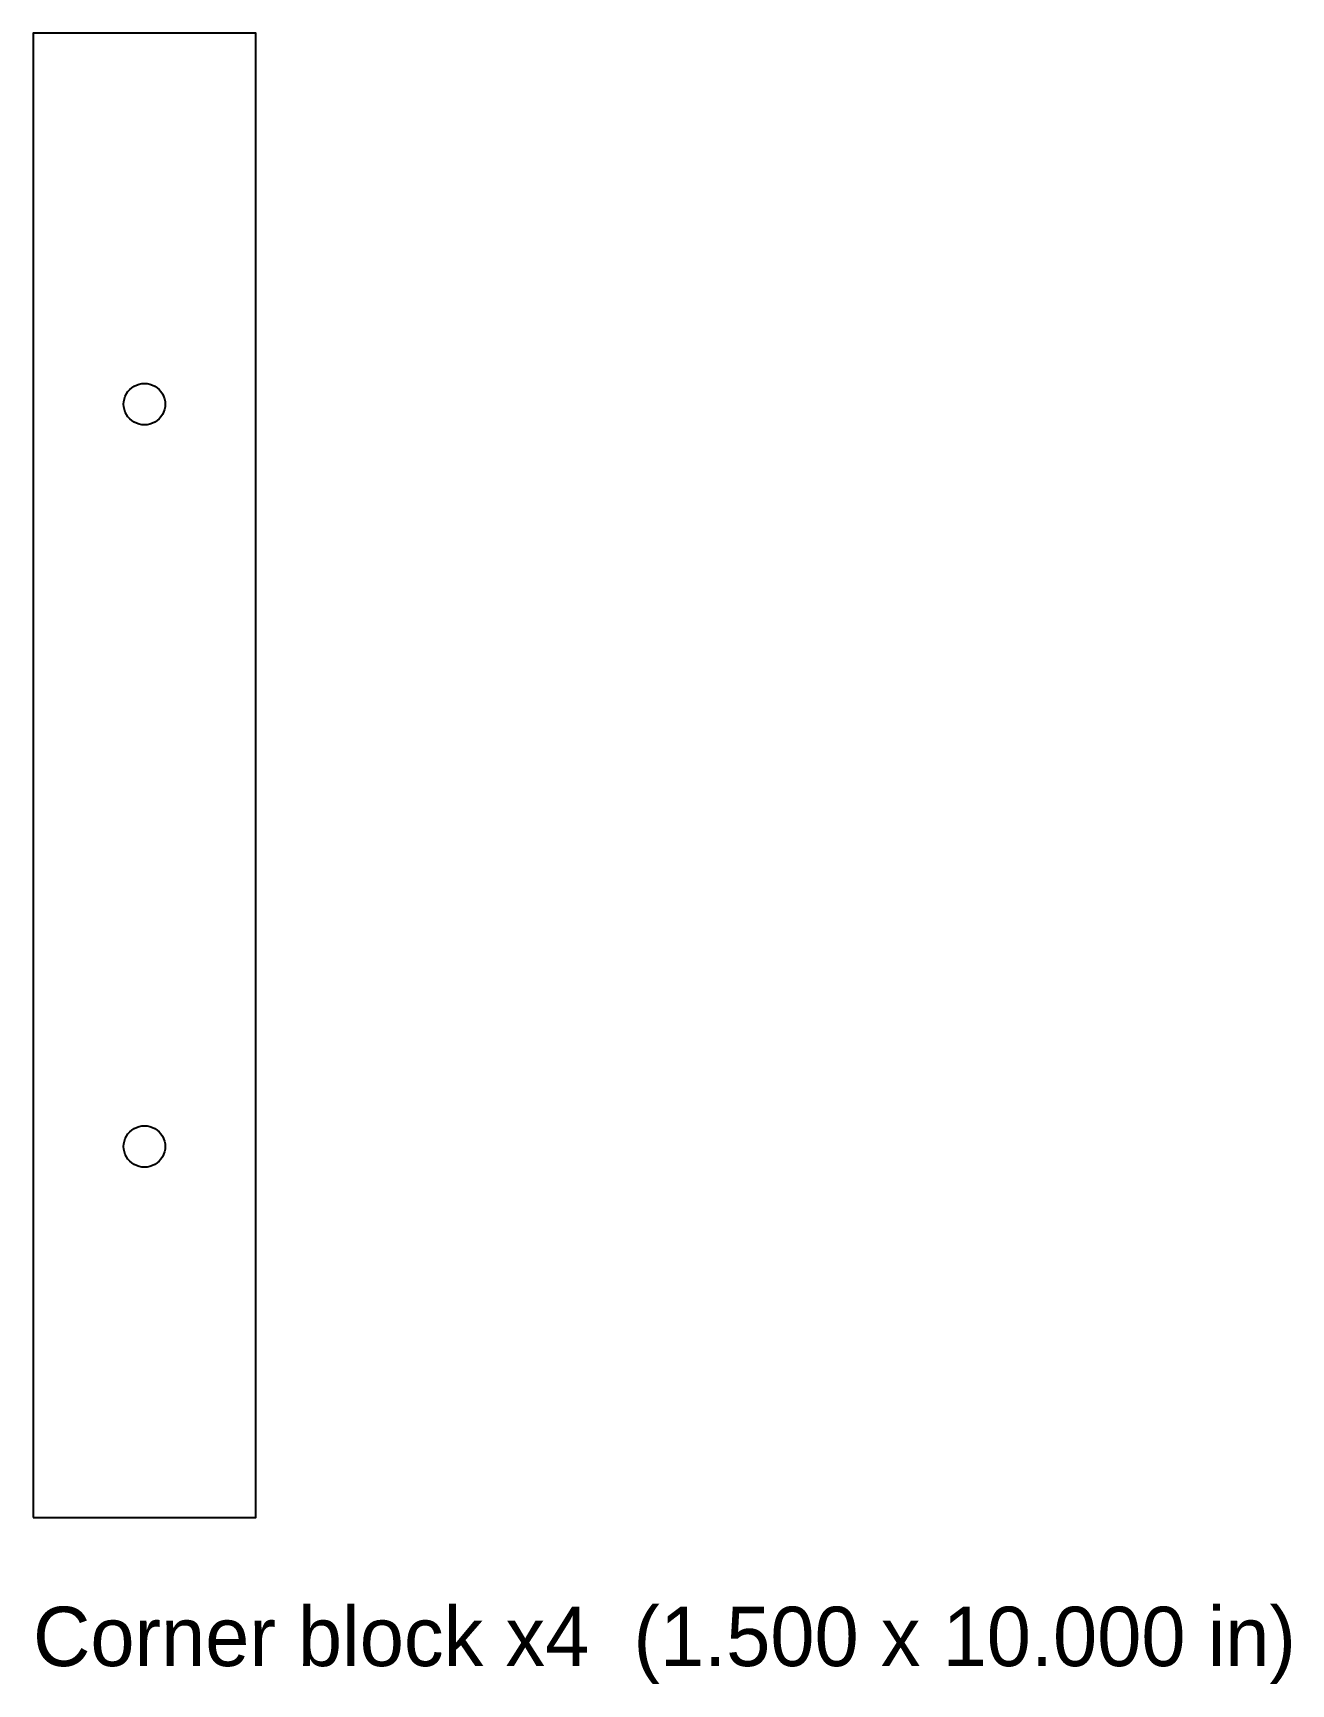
# Model space of a CAD drawing. Header units: inches. Extents: x 0 to 8.5, y -1.1 to 10.
import ezdxf

# ---------------------------------------------------------------- set-up
doc = ezdxf.new("R2010")
doc.units = ezdxf.units.IN
doc.header["$MEASUREMENT"] = 0
for name, color, linetype in [('CUT_INSIDE', 5, 'Continuous'), ('CUT_OUTSIDE', 1, 'Continuous'), ('LABEL', 3, 'Continuous')]:
    doc.layers.add(name, color=color, linetype=linetype)

msp = doc.modelspace()

# ---------------------------------------------------------------- linework, layer by layer
at = {"layer": 'CUT_INSIDE'}
for points in [[(0.89, 7.5), (0.889, 7.482), (0.885, 7.464), (0.879, 7.446), (0.871, 7.43), (0.861, 7.415), (0.849, 7.401), (0.835, 7.389), (0.82, 7.379), (0.804, 7.371), (0.786, 7.365), (0.768, 7.361), (0.75, 7.36), (0.732, 7.361), (0.714, 7.365), (0.696, 7.371), (0.68, 7.379), (0.665, 7.389), (0.651, 7.401), (0.639, 7.415), (0.629, 7.43), (0.621, 7.446), (0.615, 7.464), (0.611, 7.482), (0.61, 7.5), (0.611, 7.518), (0.615, 7.536), (0.621, 7.554), (0.629, 7.57), (0.639, 7.585), (0.651, 7.599), (0.665, 7.611), (0.68, 7.621), (0.696, 7.629), (0.714, 7.635), (0.732, 7.639), (0.75, 7.64), (0.768, 7.639), (0.786, 7.635), (0.804, 7.629), (0.82, 7.621), (0.835, 7.611), (0.849, 7.599), (0.861, 7.585), (0.871, 7.57), (0.879, 7.554), (0.885, 7.536), (0.889, 7.518)], [(0.89, 2.5), (0.889, 2.482), (0.885, 2.464), (0.879, 2.446), (0.871, 2.43), (0.861, 2.415), (0.849, 2.401), (0.835, 2.389), (0.82, 2.379), (0.804, 2.371), (0.786, 2.365), (0.768, 2.361), (0.75, 2.36), (0.732, 2.361), (0.714, 2.365), (0.696, 2.371), (0.68, 2.379), (0.665, 2.389), (0.651, 2.401), (0.639, 2.415), (0.629, 2.43), (0.621, 2.446), (0.615, 2.464), (0.611, 2.482), (0.61, 2.5), (0.611, 2.518), (0.615, 2.536), (0.621, 2.554), (0.629, 2.57), (0.639, 2.585), (0.651, 2.599), (0.665, 2.611), (0.68, 2.621), (0.696, 2.629), (0.714, 2.635), (0.732, 2.639), (0.75, 2.64), (0.768, 2.639), (0.786, 2.635), (0.804, 2.629), (0.82, 2.621), (0.835, 2.611), (0.849, 2.599), (0.861, 2.585), (0.871, 2.57), (0.879, 2.554), (0.885, 2.536), (0.889, 2.518)]]:
    msp.add_lwpolyline(points, close=True, dxfattribs=at)
at = {"layer": 'CUT_OUTSIDE'}
msp.add_lwpolyline([(0, 0), (1.5, 0), (1.5, 10), (0, 10)], close=True, dxfattribs=at)

# ---------------------------------------------------------------- texts
at = {"layer": 'LABEL'}
msp.add_text('Corner block x4  (1.500 x 10.000 in)', height=0.4, dxfattribs=at).set_placement((0, -1))

doc.saveas('drawing.dxf')
